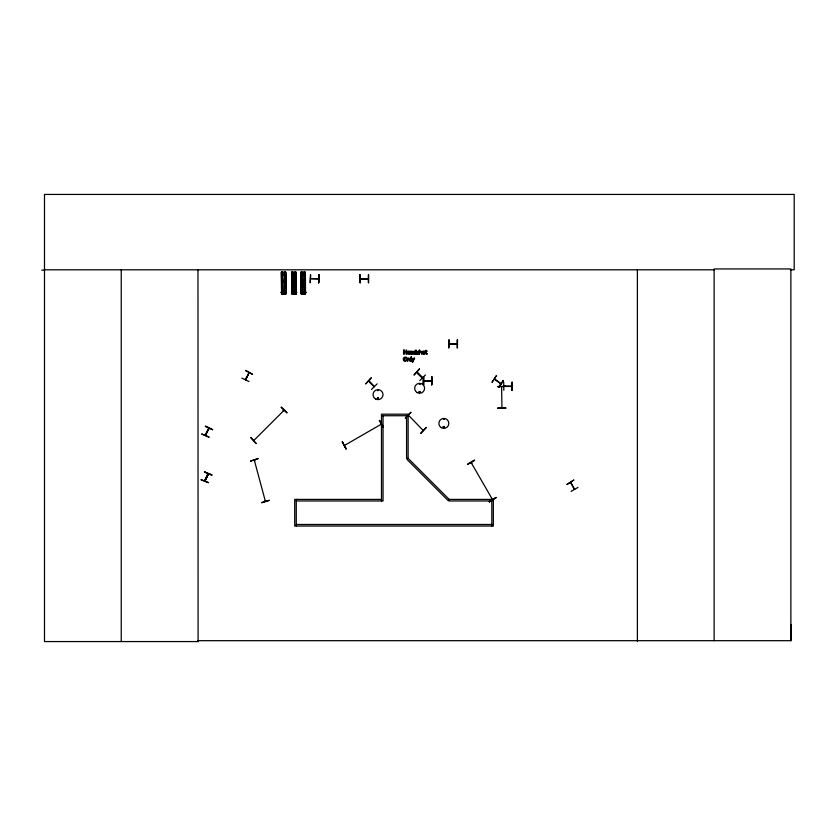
<?xml version="1.0" encoding="UTF-8"?>
<svg xmlns="http://www.w3.org/2000/svg" width="836" height="836" viewBox="0 0 836 836"><rect width="100%" height="100%" fill="white"/><g stroke="black" fill="none" stroke-linecap="round" stroke-linejoin="round"><path stroke-width="1.25" d="M790.292 269.809L794.2 269.809L794.2 194.433L44.496 194.433L44.496 641.567L198.09 641.567L197.986 640.689L790.866 640.689L790.981 624.523M416.924 372.344L422.368 377.976L416.809 372.417L417.206 372.062M377.579 390.506L378.447 390.391L377.642 390.6M377.245 398.385C379.262 395.804 378.447 401.175 377.329 398.197M418.857 392.011C421.135 389.931 419.63 394.007 419.003 392.366M420.017 384.236L419.212 384.017L420.069 384.132M420.153 392.147L419.244 391.624L419.871 392.429M443.331 426.977C444.292 428.931 444.522 425.618 443.446 426.882M444.282 419.348L443.477 419.024L444.198 419.442M494.484 379.189L500.754 383.818M501.025 383.63L494.578 378.917M344.589 445.369L381.456 424.103M380.693 424.113L381.226 423.81M254.562 460.939L254.332 460.082M254.875 460.772L254.687 460.166M265.702 501.297L265.169 500.555L265.67 501.224M208.195 473.876L204.998 480.836M209.115 428.262L205.322 435.211L205.917 434.605M209.01 428.335L205.531 435.41M249.034 372.762L245.293 379.701L245.983 379.136M248.741 373.546L248.825 372.563M249.076 372.866L245.606 379.784L249.149 372.72M501.924 407.634L501.621 387.047M283.561 292.694L284.052 293.572L283.446 293.582M293.844 293.551L294.366 293.52L293.875 292.694M368.54 381.091L374.016 386.681M422.682 377.653L417.185 372.093M205.28 435.096L208.781 428.105M471.17 462.695L471.567 463.29M471.483 463.217L471.358 462.381M492.09 498.914L492.508 499.573L471.159 462.601L471.525 463.217M492.77 499.395L492.383 498.747M570.81 483.396L570.685 482.382L574.238 489.332M574.656 489.259L573.862 488.684M423.162 429.986L423.246 430.509L408.396 415.168L408.323 415.701M443.185 426.736C443.759 429.767 445.369 425.336 443.352 426.611M444.48 427.478L444.553 426.935M303.562 292.715L303.05 293.551M204.987 480.919C215.51 459.027 197.536 496.197 207.934 473.573M211.884 474.879L204.433 471.964L211.874 474.911M205.029 480.888L208.174 473.803M208.404 482.56L200.943 479.665L208.363 482.665M205.322 426.412L212.543 429.819M208.676 428.231L208.707 429.087M209 437.092L201.633 433.957L208.969 437.144M249.034 381.55L241.823 378.102M310.616 278.67L318.61 278.67M423.601 380.808L431.585 380.808M430.707 380.808L431.512 381.091M283.279 410.539L284.021 410.33L253.862 440.447M254.332 460.26L265.378 501.328M492.049 382.188L496.5 375.542L492.132 382.251M498.622 387.005L503.387 380.589M377.642 397.999C377.381 400.287 379.575 397.184 377.611 398.145M310.699 278.67L318.558 279.005M449.946 343.742C443.728 343.93 470.626 344.244 449.141 344.014M423.685 380.808L424.406 381.091M503.909 386.127L511.705 386.107M511.705 386.441L503.983 386.451M281.074 407.341L286.842 412.88M283.717 410.11L283.258 410.622L283.822 410.058M410.894 412.315L405.408 418.125M405.366 418.084L410.884 412.305M426.203 427.624L420.696 433.403L426.161 427.583M371.466 389.461L377.151 383.86M425.451 374.967L419.766 380.579M283.989 293.53L283.519 293.551M380.777 424.427L381.404 424.061M381.498 423.183L379.387 420.456L383.421 427.353L382.648 425.158M474.461 460.051L467.585 464.126M467.732 464.377L474.629 460.343M489.238 501.621L496.135 497.577M573.778 480.104L567.059 484.452M567.038 484.399L573.757 480.073M571.061 491.369L578 487.419M250.601 461.054L258.199 458.567L250.612 461.106M261.699 502.478L269.391 500.315L261.793 502.823M449.225 343.659L457.052 343.742M368.885 380.986L374.1 386.681M300.761 272.233L305.38 272.17L305.516 293.812M281.565 274.427L285.557 274.386M291.889 274.427L295.881 274.386M301.096 274.427L305.088 274.386M281.586 275.89L285.578 275.849M291.9 275.89L295.902 275.849M301.117 275.89L305.109 275.849M281.607 278.095L285.599 278.043M291.931 278.095L295.923 278.043M301.138 278.095L305.13 278.043M281.627 280.039L285.619 279.997M291.942 280.039L295.934 279.997M301.148 280.039L305.15 279.997M281.648 282.234L285.64 282.192M291.963 282.234L295.965 282.192M301.179 282.234L305.171 282.192M281.753 291.659L285.745 291.618M292.077 291.659L296.069 291.618M301.284 291.659L305.276 291.618M281.095 292.297L286.424 292.245M281.095 292.464L286.424 292.401M291.419 292.297L296.738 292.245M300.626 292.297L305.955 292.245M283.435 292.642L284.073 292.673M291.419 292.464L296.738 292.401M300.626 292.464L305.955 292.401M293.76 292.642L294.387 292.631M302.966 292.642L303.604 292.631M281.471 293.875L286.079 293.802M296.404 293.802L291.785 293.875L291.555 272.233L296.174 272.17L296.31 293.812M305.61 293.802L301.002 293.875L300.866 272.233M497.754 386.566L505.738 386.368L497.754 386.619M505.749 407.989L497.754 408.229L505.749 408.01M497.754 408.062L505.749 408.187M41.8 270.122L44.496 270.112M44.496 269.809L714.132 269.809M359.783 274.814L360.17 282.798L360.107 274.814M368.655 274.814L368.624 282.798M368.216 278.67L360.222 278.942L368.216 279.036M360.222 282.798L359.814 274.814M449.057 339.886L448.65 347.87M457.491 339.886L457.459 347.87M456.947 343.711L456.268 344.045M423.601 376.952L423.601 384.947M423.685 381.091L431.595 381.091L423.601 381.091M503.826 390.266L503.711 382.271M381.488 415.732L408.125 415.732M381.488 499.405L294.711 499.405L294.711 526.043L493.344 526.043L493.344 499.405L449.183 499.405L449.183 500.963L491.798 500.963M296.268 500.963L383.045 500.963L383.045 415.732M296.268 524.485L491.798 524.485M368.843 380.902L374.329 386.483M204.454 471.932L211.748 475.182M205.499 426.046L212.678 429.547M417.895 373.64L421.177 376.848M281.356 407.059L287.051 412.67M471.473 462.507L471.828 463.113M570.758 482.508L574.604 489.196M379.429 420.424L383.442 427.342M342.237 441.899L346.323 448.765M304.774 272.17L304.994 293.812M304.607 272.181L304.628 275.995M304.816 293.812L304.67 278.545L304.743 293.812M304.503 272.181L304.544 275.995M304.325 272.181L304.523 293.823M304.074 272.181L304.116 276.005M304.304 293.823L304.147 278.545L304.231 293.823M303.99 272.181L304.022 276.005M303.917 293.823L302.695 293.833M302.151 272.222L302.214 276.037M302.256 282.401L302.402 293.864M302.068 272.222L302.11 276.037M302.183 282.401L302.308 293.864M301.89 272.222L302.089 293.864M301.681 276.047L301.639 272.222L301.577 276.047M301.744 282.411L301.869 293.864M301.65 282.411L301.796 293.864M301.368 272.233L301.378 279.872M301.482 282.411L301.629 293.864M301.347 293.875L301.075 272.233L301.274 293.875M296.09 293.812L295.85 272.17L296.048 293.812M295.641 272.17L295.777 293.812M295.411 275.995L295.39 272.181L295.338 275.995M295.442 278.545L295.63 293.812M295.359 278.545L295.526 293.812M295.077 272.181L295.348 293.823M294.909 276.005L294.784 272.181L294.805 276.005M295.098 293.823L294.857 278.545L295.003 293.823M294.7 293.823L293.488 293.833M292.955 272.222L292.976 276.037M293.196 293.864L293.049 282.401L293.091 293.864M292.861 272.222L292.903 276.037M292.684 272.222L292.872 293.864M292.464 276.047L292.349 272.233L292.224 276.047M292.537 282.411L292.579 293.864L292.286 282.411M292.077 272.233L292.391 293.864M291.9 272.233L292.098 293.875M291.649 272.233L291.889 293.875M285.985 293.812L285.828 272.17L281.23 272.233L281.565 293.875M285.243 272.17L285.358 275.995M285.306 278.534L285.463 293.812M285.118 275.995L285.055 272.181L285.013 275.995M285.118 278.545L285.306 293.812M285.045 278.545L285.212 293.812M284.721 272.181L285.034 293.823M284.585 276.005L284.543 272.181L284.501 276.005M284.616 278.545L284.773 293.823L284.512 278.545M284.386 293.823L283.164 293.833M282.641 272.222L282.662 276.037M282.871 293.864L282.725 282.401L282.777 293.864M282.537 272.222L282.578 276.037M282.317 272.222L282.516 293.864M282.108 272.222L282.15 276.047M282.223 282.411L282.338 293.864L282.025 272.233M281.836 272.233L281.993 293.864M281.586 272.233L281.816 293.875L281.502 272.233M790.866 640.689L790.866 268.941L714.132 268.941L714.132 640.689M637.387 269.809L637.387 641.567M511.862 382.271L511.925 390.266M491.798 499.405L491.798 526.043M457.156 339.886L457.156 347.87M449.005 339.886L448.953 347.87M431.7 376.952L431.7 384.947M423.194 376.952L423.194 384.947M406.568 415.732L406.568 458.347L408.125 458.347L449.402 499.625L448.305 500.733L407.027 459.445L408.125 458.347L408.125 414.186L381.488 414.186L381.488 500.963M368.321 274.814L368.321 282.798M318.662 274.814L318.725 282.798M296.268 499.405L296.268 526.043M197.975 269.809L198.09 641.567M121.241 269.809L121.241 641.567M406.474 359.177C403.704 364.883 403.715 353.461 406.474 359.177M425.19 352.698L424.803 353.931A1.254 1.254 0 0 1 424.082 354.339L422.577 353.67L422.744 351.465A1.264 1.264 0 0 1 423.476 351.057L424.082 351.057A1.244 1.244 0 0 1 424.803 351.465L425.19 352.698M403.36 358.675C402.492 362.834 408.929 361.371 406.766 357.86A1.62 1.62 0 0 0 405.972 357.129L404.101 357.306L403.36 358.675M407.247 352.343L407.874 354.109L409.901 354.088L407.78 353.011L409.964 352.75L409.431 351.214L408.104 351.141L407.247 352.343M413.36 352.332L413.82 354.13L415.983 354.276L415.983 349.866L415.45 351.245A1.442 1.442 0 0 0 414.405 351.057A1.244 1.244 0 0 0 413.736 351.465L413.36 352.332M416.6 351.799C418.397 353.638 418.209 353.471 416.558 354.088L417.906 354.339A1.212 1.212 0 0 0 418.533 354.067C418.669 352.05 416.119 351.81 418.731 351.266L416.6 351.799M422.964 352.165C423.361 357.066 425.984 349.615 422.964 352.165M413.935 352.196C414.322 356.909 416.61 349.573 413.935 352.196M410.309 353.053L410.277 353.356A1.087 1.087 0 0 0 410.445 353.941L412.796 354.276L412.608 351.423L410.539 351.183L412.273 352.196L410.309 353.053M282.767 280.896C283.895 284.271 285.379 278.472 282.767 280.896M293.091 280.896C294.22 284.271 295.704 278.472 293.091 280.896M302.298 280.896C303.426 284.271 304.91 278.472 302.298 280.896M410.863 353.116L411.667 353.847L412.273 352.625L410.863 353.116M407.843 351.987C409.859 353.931 409.494 350.18 407.843 351.987M414.123 358.121L413.266 360.462L411.824 358.121L412.974 361.131L412.409 362.458L414.687 358.121L414.123 358.121M208.352 473.761L205.113 480.93L208.404 473.793M245.554 370.473L252.556 374.319L245.554 370.473M503.303 380.526L498.935 387.235L503.303 380.526M250.831 437.594L256.203 443.529L250.831 437.594M371.153 377.851L365.813 383.818L371.153 377.851M419.442 368.958L414.113 374.925L419.442 368.958M408.396 358.278L407.634 358.121L407.634 361.288L408.167 358.926L408.982 358.539L410.121 361.288L409.974 358.508L408.396 358.278M420.111 351.277L419.348 349.866L419.348 354.276L419.881 351.914L420.696 351.528L421.835 354.276L421.689 351.507L420.111 351.277M342.342 441.847L345.989 448.963L342.342 441.847M496.072 497.483L489.405 501.903L496.072 497.483M427.248 353.774L426.381 353.68L426.297 351.559L427.28 351.11L425.764 350.2C425.158 350.974 425.555 355.697 427.28 353.774M310.616 274.814L310.177 282.798L310.564 274.814M319.049 274.814L318.631 282.798L319.049 274.814M404.133 350.054L403.569 350.054L403.569 354.276L404.133 354.276L404.133 352.217L406.066 352.217L406.066 354.276L406.63 354.276L406.63 350.054L406.066 350.054L406.066 351.716L404.133 351.716L404.133 350.054M411.416 356.878L410.884 356.878L410.884 361.288L411.416 361.288L411.416 356.878M432.034 376.952L431.648 384.947L431.993 376.952M512.259 382.271L511.81 390.266L512.259 382.271M305.307 293.812L305.067 272.17L305.255 293.812M285.808 293.812L285.578 272.17L285.776 293.812M423.549 384.947L423.549 376.952L423.486 384.947M441.366 427.698A4.974 4.974 0 0 0 448.827 423.382A4.974 4.974 0 0 0 441.366 419.076A4.974 4.974 0 0 0 441.366 427.698M417.143 392.586A4.974 4.974 0 0 0 424.604 388.28A4.974 4.974 0 0 0 417.143 383.964A4.974 4.974 0 0 0 417.143 392.586M375.521 398.971A4.995 4.995 0 0 0 383.013 394.644A4.995 4.995 0 0 0 375.521 390.328A4.995 4.995 0 0 0 375.521 398.971"/></g></svg>
